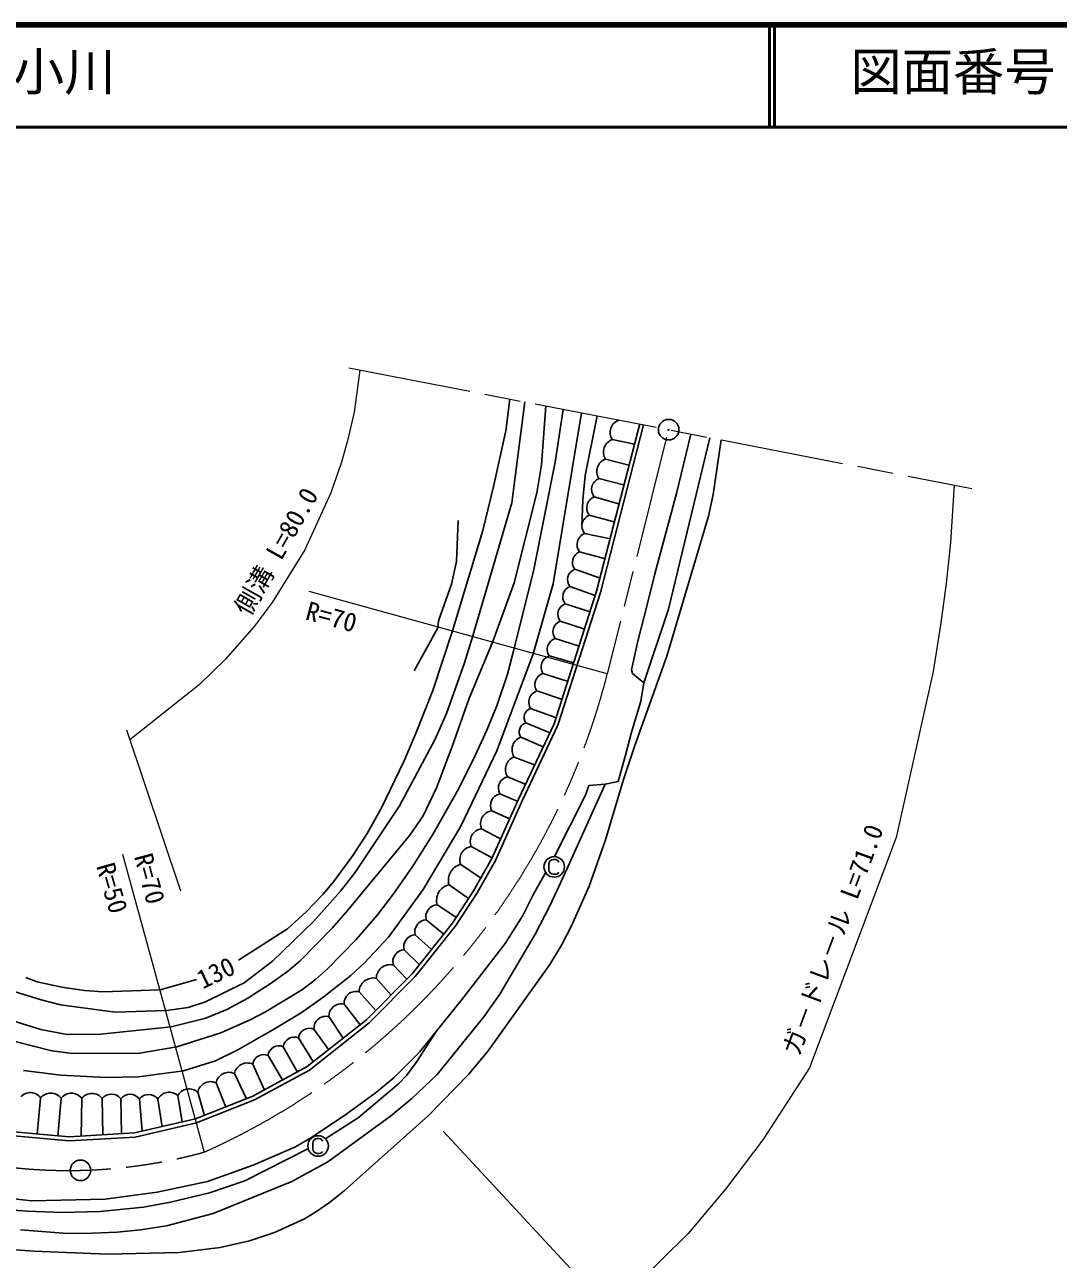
# Model space of a CAD drawing. Units: millimetres, scale not verified. Extents: x 40207 to 680207, y 18995 to 378995.
# Drawn here: x 436384 to 537087, y 258655 to 378995 of the extents above; entities that cross this region are included whole.
import ezdxf
from ezdxf.enums import TextEntityAlignment as Align

# ---------------------------------------------------------------- set-up
doc = ezdxf.new("R2010")
doc.units = ezdxf.units.MM
doc.header["$LTSCALE"] = 1000
doc.linetypes.add('CHAIN', pattern=[18.5, 12, -1.5, 3.5, -1.5])
for name, color, linetype, lineweight in [('M-BGD', 7, 'Continuous', 25), ('M-BMK', 2, 'CHAIN', 13), ('M-BMK-SRVR', 3, 'Continuous', 25), ('M-OTRS', 6, 'Continuous', 25), ('M-STR-HTXT', 7, 'Continuous', 13), ('M-TTL', 2, 'Continuous', 140), ('M-TTL-LINE', 7, 'Continuous', 50), ('M-TTL-TXT', 7, 'Continuous', 13)]:
    doc.layers.add(name, color=color, linetype=linetype, lineweight=lineweight)
doc.styles.add('ＭＳ ゴシック', font='')
doc.styles.get('ＭＳ ゴシック').set_extended_font_data('MS Gothic')

# ---------------------------------------------------------------- blocks, each defined once
blk = doc.blocks.new('BUHIN1')
at = {"layer": 'M-BMK-SRVR'}
blk.add_circle((0, 0), 22.5, dxfattribs=at)
blk = doc.blocks.new('BUHIN9')
at = {"layer": 'M-BGD'}
blk.add_lwpolyline([(-539, 359), (-626, 304), (-684, 224), (-724, 121), (-735, 3), (-704, -190), (-649, -338), (-515, -478), (-362, -550), (-158, -557), (325, -479), (526, -406), (638, -312), (718, -153), (729, 32), (699, 219), (661, 360), (605, 427), (529, 486), (456, 504)], dxfattribs=at)
blk.add_circle((0, 0), 1000, dxfattribs=at)
blk = doc.blocks.new('BUHIN17')
at = {"layer": 'M-OTRS'}
for radius in [50, 43.8, 31.2, 25, 18.8, 12.5, 6.2]:
    blk.add_circle((0, 0), radius, dxfattribs=at)

msp = doc.modelspace()

# ---------------------------------------------------------------- linework, layer by layer
at = {"layer": 'M-BGD'}
for p, q in [((483657, 342507), (483265, 339397)), ((485109, 342226), (483831, 332380)), ((487142, 341833), (486720, 336079)), ((490644, 341155), (487887, 324502)), ((488848, 341503), (488069, 336361)), ((492168, 340860), (490975, 335066)), ((483265, 339397), (482102, 334123)), ((492093, 323775), (496301, 340085)), ((492477, 323664), (496689, 339986)), ((493636, 338552), (495803, 338107)), ((503148, 338736), (499116, 322021)), ((501295, 339094), (499903, 333299)), ((504238, 338525), (503461, 333203)), ((488069, 336361), (485995, 325903)), ((486720, 336079), (486267, 333361)), ((492986, 336653), (495238, 336058)), ((490975, 335066), (490769, 332690)), ((492336, 334755), (494735, 334134)), ((482102, 334123), (481007, 329697)), ((486267, 333361), (484075, 324593)), ((483831, 332380), (480030, 319430)), ((490769, 332690), (490677, 330112)), ((491865, 332967), (494282, 332277)), ((499903, 333299), (497776, 325465)), ((503461, 333203), (502996, 331076)), ((491393, 331179), (493806, 330539)), ((502996, 331076), (498955, 317445)), ((478616, 330664), (478443, 326681)), ((481007, 329697), (478073, 319898)), ((490921, 329391), (493449, 328872)), ((490450, 327603), (492854, 326967)), ((478443, 326681), (477980, 324469)), ((485995, 325903), (484117, 318328)), ((489976, 325916), (492449, 325062)), ((497776, 325465), (497072, 322571)), ((477980, 324469), (476697, 320886)), ((484075, 324593), (481989, 318878)), ((487887, 324502), (485909, 317687)), ((487964, 310854), (492093, 323775)), ((489502, 324230), (491973, 323347)), ((488337, 310707), (492477, 323664)), ((489028, 322543), (491479, 321767)), ((497072, 322571), (496131, 318911)), ((499116, 322021), (496721, 314859)), ((476627, 320208), (474341, 316011)), ((476697, 320886), (476627, 320208)), ((488555, 320857), (490946, 320068)), ((478073, 319898), (476159, 314101)), ((480030, 319430), (479237, 316789)), ((488081, 319171), (490393, 318429)), ((496131, 318911), (495511, 316104)), ((481989, 318878), (479648, 313241)), ((484117, 318328), (483409, 315688)), ((479237, 316789), (477475, 311841)), ((485909, 317687), (482376, 308215)), ((487480, 317465), (489879, 316809)), ((498955, 317445), (495830, 308743)), ((483409, 315688), (482371, 312618)), ((486880, 315759), (489228, 314992)), ((495511, 316104), (495602, 315767)), ((495602, 315767), (496721, 314859)), ((476159, 314101), (474467, 309833)), ((496721, 314859), (496419, 313074)), ((479648, 313241), (478048, 308635)), ((486280, 314053), (488692, 313248)), ((496419, 313074), (495467, 309921)), ((477475, 311841), (476342, 309278)), ((482371, 312618), (481403, 310228)), ((485679, 312347), (488109, 311467)), ((484483, 303521), (487964, 310854)), ((484846, 303353), (488337, 310707)), ((485200, 310940), (487494, 310001)), ((476342, 309278), (472916, 302856)), ((474467, 309833), (473336, 307184)), ((481403, 310228), (480106, 307407)), ((484720, 309533), (486895, 308613)), ((495467, 309921), (494918, 307792)), ((478048, 308635), (476521, 304623)), ((482376, 308215), (478884, 300861)), ((495830, 308743), (494712, 305418)), ((473336, 307184), (471142, 302651)), ((480106, 307407), (478559, 304327)), ((484082, 307615), (486059, 306863)), ((494918, 307792), (494208, 305237)), ((483443, 305696), (485145, 304972)), ((476521, 304623), (475222, 301887)), ((492943, 304958), (489054, 296326)), ((491336, 304841), (491016, 303902)), ((492943, 304958), (491336, 304841)), ((494208, 305237), (492943, 304958)), ((494712, 305418), (492969, 299539)), ((478559, 304327), (476189, 300129)), ((481896, 297723), (484483, 303521)), ((482254, 297543), (484846, 303353)), ((482672, 304029), (484357, 303301)), ((491016, 303902), (488006, 297914)), ((472916, 302856), (468560, 296331)), ((471142, 302651), (469752, 300167)), ((481902, 302362), (483566, 301610)), ((475222, 301887), (473905, 299997)), ((478884, 300861), (475199, 294688)), ((473905, 299997), (467872, 292677)), ((469752, 300167), (468356, 298022)), ((476189, 300129), (474138, 296869)), ((480893, 300620), (482660, 299685)), ((479884, 298877), (481924, 297779)), ((492969, 299539), (491367, 295018)), ((468356, 298022), (466461, 295443)), ((480114, 294580), (481896, 297723)), ((480456, 294372), (482254, 297543)), ((480456, 294372), (482254, 297543)), ((468560, 296331), (467157, 294525)), ((474138, 296869), (472328, 294292)), ((478876, 297135), (480791, 295854)), ((487117, 296311), (485963, 294230)), ((489054, 296326), (487594, 293162)), ((466461, 295443), (465470, 294236)), ((477730, 295163), (479621, 293834)), ((491367, 295018), (489667, 291172)), ((465470, 294236), (463811, 292509)), ((467157, 294525), (464507, 291592)), ((472328, 294292), (470761, 292227)), ((475199, 294688), (471821, 290047)), ((478078, 291430), (480114, 294580)), ((478403, 291197), (480456, 294372)), ((478403, 291197), (480456, 294372)), ((485963, 294230), (484904, 292176)), ((463811, 292509), (461982, 290862)), ((467872, 292677), (466383, 290952)), ((476584, 293192), (478451, 291966)), ((487594, 293162), (486127, 290338)), ((464507, 291592), (460522, 287700)), ((470761, 292227), (468692, 289814)), ((474141, 286471), (478078, 291430)), ((475513, 291731), (477205, 290363)), ((484904, 292176), (483181, 289432)), ((461982, 290862), (457217, 287802)), ((466383, 290952), (463230, 287755)), ((471821, 290047), (469501, 287544)), ((474440, 286205), (478403, 291197)), ((474442, 290269), (476010, 288844)), ((486127, 290338), (482689, 284510)), ((489667, 291172), (488689, 289290)), ((468692, 289814), (465872, 286962)), ((483181, 289432), (479139, 284183)), ((488689, 289290), (487541, 287403)), ((460522, 287700), (457770, 285612)), ((463230, 287755), (461981, 286713)), ((473371, 288808), (474889, 287325)), ((461981, 286713), (460313, 285493)), ((465872, 286962), (464707, 285922)), ((469501, 287544), (468171, 286331)), ((469692, 282009), (474141, 286471)), ((472299, 287347), (473619, 285955)), ((487541, 287403), (481532, 278982)), ((432278, 285685), (437988, 283938)), ((436503, 286110), (437613, 285709)), ((437613, 285709), (439995, 285165)), ((453117, 285939), (449569, 284936)), ((457770, 285612), (453997, 283756)), ((460313, 285493), (458139, 284095)), ((464707, 285922), (463456, 284965)), ((468171, 286331), (465421, 284158)), ((469959, 281710), (474440, 286205)), ((470633, 286043), (472075, 284386)), ((439995, 285165), (442203, 284870)), ((442203, 284870), (443984, 284738)), ((443984, 284738), (449569, 284936)), ((458139, 284095), (456128, 283038)), ((463456, 284965), (459860, 282774)), ((465421, 284158), (463334, 282676)), ((468966, 284738), (470605, 282891)), ((479139, 284183), (476991, 281514)), ((482689, 284510), (481126, 282276)), ((428757, 283919), (437961, 281058)), ((437988, 283938), (439860, 283468)), ((439860, 283468), (445210, 282730)), ((445210, 282730), (450203, 282917)), ((452313, 283214), (450203, 282917)), ((453997, 283756), (452313, 283214)), ((456128, 283038), (454030, 282148)), ((467494, 283523), (469061, 281497)), ((454030, 282148), (450659, 281317)), ((458352, 281982), (455498, 280738)), ((459860, 282774), (458352, 281982)), ((463334, 282676), (460573, 281011)), ((463903, 277438), (469692, 282009)), ((464124, 277103), (469959, 281710)), ((464124, 277103), (469959, 281710)), ((466023, 282307), (467417, 280202)), ((481126, 282276), (476582, 276679)), ((430507, 281160), (439020, 278962)), ((440342, 280599), (437961, 281058)), ((443475, 280577), (440342, 280599)), ((450659, 281317), (443475, 280577)), ((455498, 280738), (451206, 279381)), ((460573, 281011), (457141, 279077)), ((464551, 281092), (466002, 279060)), ((474526, 277823), (476609, 281039)), ((476991, 281514), (474844, 278846)), ((451206, 279381), (447409, 278710)), ((461580, 279380), (462964, 276883)), ((463066, 280236), (464509, 277883)), ((440803, 278745), (439020, 278962)), ((447409, 278710), (440803, 278745)), ((454960, 278017), (451847, 277022)), ((457141, 279077), (454960, 278017)), ((460094, 278524), (461521, 276098)), ((474844, 278846), (472355, 276339)), ((481532, 278982), (479631, 276657)), ((436265, 277044), (439915, 276610)), ((447456, 276425), (451847, 277022)), ((458595, 274562), (463903, 277438)), ((458609, 277668), (459762, 275149)), ((458764, 274199), (464124, 277103)), ((474526, 277823), (473619, 276618)), ((439915, 276610), (444323, 276361)), ((444323, 276361), (447456, 276425)), ((455032, 275845), (455965, 273491)), ((456821, 276756), (457990, 274288)), ((472790, 275755), (468877, 272457)), ((472355, 276339), (470521, 274862)), ((473619, 276618), (472790, 275755)), ((476582, 276679), (474089, 274341)), ((479631, 276657), (475732, 272682)), ((451304, 274598), (451739, 272091)), ((453016, 272350), (458595, 274562)), ((453244, 274933), (453875, 272765)), ((470521, 274862), (467685, 272772)), ((437929, 274367), (437599, 270858)), ((439933, 274352), (439607, 270657)), ((441937, 274336), (441873, 270628)), ((443942, 274321), (443981, 270771)), ((445749, 274301), (445816, 270929)), ((447556, 274282), (447824, 271116)), ((449363, 274262), (449774, 271575)), ((453136, 271967), (458764, 274199)), ((474089, 274341), (472008, 272606)), ((447094, 270972), (453016, 272350)), ((467685, 272772), (464427, 270588)), ((468877, 272457), (465727, 270424)), ((472008, 272606), (465916, 268163)), ((475732, 272682), (467498, 265315)), ((433851, 270812), (440723, 270190)), ((433909, 271209), (440729, 270591)), ((440729, 270591), (447094, 270972)), ((447152, 270575), (453136, 271967)), ((440723, 270190), (447152, 270575)), ((462752, 269623), (458640, 267846)), ((464427, 270588), (462752, 269623)), ((463971, 269425), (457824, 266305)), ((458640, 267846), (454184, 266230)), ((465916, 268163), (462398, 266228)), ((449294, 265199), (454184, 266230)), ((457824, 266305), (454376, 265133)), ((462398, 266228), (454755, 263108)), ((431939, 264930), (437031, 264357)), ((444227, 264503), (449294, 265199)), ((454376, 265133), (450584, 264209)), ((467498, 265315), (466082, 264186)), ((437031, 264357), (444227, 264503)), ((447968, 263732), (443743, 263307)), ((450584, 264209), (447968, 263732)), ((466082, 264186), (464829, 263314)), ((436629, 263332), (433999, 263533)), ((440018, 263231), (436629, 263332)), ((443743, 263307), (440018, 263231)), ((450207, 261915), (454755, 263108)), ((463657, 262613), (460721, 261283)), ((464829, 263314), (463657, 262613)), ((435987, 261541), (440144, 261202)), ((440144, 261202), (442177, 261159)), ((442177, 261159), (445392, 261308)), ((445392, 261308), (447674, 261525)), ((447674, 261525), (450207, 261915)), ((460721, 261283), (458282, 260471)), ((427208, 260176), (437300, 259450)), ((458282, 260471), (455415, 259819)), ((437300, 259450), (444419, 259172)), ((444419, 259172), (451446, 259315)), ((451446, 259315), (455415, 259819))]:
    msp.add_line(p, q, dxfattribs=at)
for centre, radius, start, end in [((494677, 339256), 1257, 108.13493, 214.0854), ((494027, 337358), 1257, 108.13493, 214.0854), ((493377, 335459), 1257, 108.13493, 214.0854), ((492771, 333684), 1156, 112.0913, 218.3515), ((492299, 331896), 1156, 112.0913, 218.3515), ((491828, 330108), 1156, 112.0913, 218.3515), ((491356, 328320), 1156, 112.0913, 218.3515), ((490845, 326582), 1095, 111.17822, 217.43842), ((490371, 324895), 1095, 111.17822, 217.43842), ((489898, 323209), 1095, 111.17822, 217.43842), ((489424, 321523), 1095, 111.17822, 217.43842), ((488950, 319836), 1095, 111.17822, 217.43842), ((488420, 318093), 1130, 107.47968, 213.73988), ((487820, 316387), 1130, 107.47968, 213.73988), ((487220, 314681), 1130, 107.47968, 213.73988), ((486619, 312975), 1130, 107.47968, 213.73988), ((485967, 311464), 929, 108.05318, 214.31338), ((485488, 310057), 929, 108.05318, 214.31338), ((485134, 308330), 1272, 108.95642, 214.22226), ((484495, 306412), 1272, 108.95642, 214.22226), ((483683, 304574), 1148, 102.05704, 208.31725), ((482912, 302907), 1148, 102.05704, 208.31725), ((482058, 301109), 1264, 97.11154, 202.75771), ((481049, 299366), 1264, 97.11154, 202.75771), ((480041, 297623), 1264, 97.11154, 202.75771), ((479210, 295622), 1550, 102.47149, 197.20175), ((478065, 293650), 1550, 102.47149, 197.20175), ((476597, 292060), 1132, 90.6275, 196.8877), ((475526, 290598), 1132, 90.6275, 196.8877), ((474454, 289137), 1132, 90.6275, 196.8877), ((473383, 287676), 1132, 90.6275, 196.8877), ((472002, 286010), 1370, 77.46051, 178.62333), ((470335, 284705), 1370, 77.46051, 178.62333), ((468686, 283579), 1193, 76.42766, 182.68786), ((467214, 282363), 1193, 76.42766, 182.68786), ((465743, 281148), 1193, 76.42766, 182.68786), ((464129, 280107), 1072, 66.81764, 173.07784), ((461158, 278395), 1072, 66.81764, 173.07784), ((462644, 279251), 1072, 66.81764, 173.07784), ((459672, 277539), 1072, 66.81764, 173.07784), ((456270, 275626), 1257, 64.04475, 169.98035), ((458058, 276538), 1257, 64.04475, 169.98035), ((454482, 274714), 1257, 64.04475, 169.98035), ((436926, 273717), 1195, 32.95197, 139.21218), ((438925, 273605), 1254, 36.528, 142.58442), ((440929, 273589), 1254, 36.528, 142.58442), ((442934, 273574), 1254, 36.528, 142.58442), ((444838, 273633), 1130, 36.25029, 142.51049), ((446645, 273614), 1130, 36.25029, 142.51049), ((448452, 273594), 1130, 36.25029, 142.51049), ((450459, 273702), 1231, 46.68105, 152.94126), ((452400, 274038), 1231, 46.68105, 152.94126)]:
    msp.add_arc(centre, radius, start, end, dxfattribs=at)
at = {"layer": 'M-BMK'}
for p, q in [((467963, 345544), (528664, 333798)), ((498930, 338789), (493147, 315717))]:
    msp.add_line(p, q, dxfattribs=at)
for centre, radius, start, end in [((425318, 333014), 70000, 294.07318, 345.69368), ((440612, 317313), 50000, 239.84225, 285.37788)]:
    msp.add_arc(centre, radius, start, end, dxfattribs=at)
at = {"layer": 'M-BMK-SRVR'}
for centre in [(499126, 339518), (441817, 267327)]:
    msp.add_circle(centre, 1000, dxfattribs=at)
at = {"layer": 'M-OTRS'}
msp.add_circle((499112, 339517), 37.5, dxfattribs=at)
at = {"layer": 'M-STR-HTXT'}
for p, q in [((469032, 345337), (468493, 341213)), ((468493, 341213), (467869, 338575)), ((467869, 338575), (467236, 336361)), ((467236, 336361), (466197, 333375)), ((466197, 333375), (463685, 327820)), ((526945, 334131), (526591, 328508)), ((463685, 327820), (460487, 322674)), ((526591, 328508), (526164, 324519)), ((493147, 315717), (464106, 323763)), ((526164, 324519), (525649, 320698)), ((460487, 322674), (458756, 320352)), ((458756, 320352), (455941, 317161)), ((525649, 320698), (524899, 315941)), ((455941, 317161), (453368, 314653)), ((524899, 315941), (521284, 299785)), ((453368, 314653), (446631, 309288)), ((446300, 310277), (451559, 294579)), ((521284, 299785), (512849, 277304)), ((445912, 298157), (453871, 269103)), ((512849, 277304), (508299, 270296)), ((477170, 271131), (493880, 253115)), ((508299, 270296), (504671, 265480)), ((504671, 265480), (501032, 261171)), ((501032, 261171), (493385, 253649))]:
    msp.add_line(p, q, dxfattribs=at)
at = {"layer": 'M-TTL'}
msp.add_line((680207, 378995), (40207, 378995), dxfattribs=at)
at = {"layer": 'M-TTL-LINE'}
for p, q in [((508953, 378995), (508953, 368995)), ((509453, 378995), (509453, 368995)), ((40207, 368995), (680207, 368995))]:
    msp.add_line(p, q, dxfattribs=at)

# ---------------------------------------------------------------- block references
at = {"rotation": 260.83505}
for name, p in [('BUHIN17', (499112, 339517)), ('BUHIN1', (499126, 339518)), ('BUHIN9', (487974, 296905)), ('BUHIN9', (464969, 269704)), ('BUHIN1', (441817, 267327))]:
    msp.add_blockref(name, p, dxfattribs=at)

# ---------------------------------------------------------------- texts
at = {"layer": 'M-BGD', "style": 'ＭＳ ゴシック'}
msp.add_text('130', height=1833, rotation=25.6, dxfattribs=at).set_placement((453949, 284460), align=Align.BOTTOM_LEFT)
at = {"layer": 'M-STR-HTXT', "style": 'ＭＳ ゴシック'}
for s, rotation, p in [('側溝 L=80.0', 60.4, (458760, 320963)), ('R=70', 344.8, (463482, 320520)), ('ガ－ドレ－ル L=71.0', 69.6, (512335, 278165)), ('R=50', 286, (442807, 296847)), ('R=70', 285, (446498, 297793))]:
    msp.add_text(s, height=1833, rotation=rotation, dxfattribs=at).set_placement(p, align=Align.BOTTOM_LEFT)
at = {"layer": 'M-TTL-TXT', "style": 'ＭＳ ゴシック'}
for s, p in [('岩国市美川町小川', (405231, 371495)), ('図面番号', (516828, 371495))]:
    msp.add_text(s, height=3666, dxfattribs=at).set_placement(p, align=Align.BOTTOM_LEFT)

doc.saveas('drawing.dxf')
